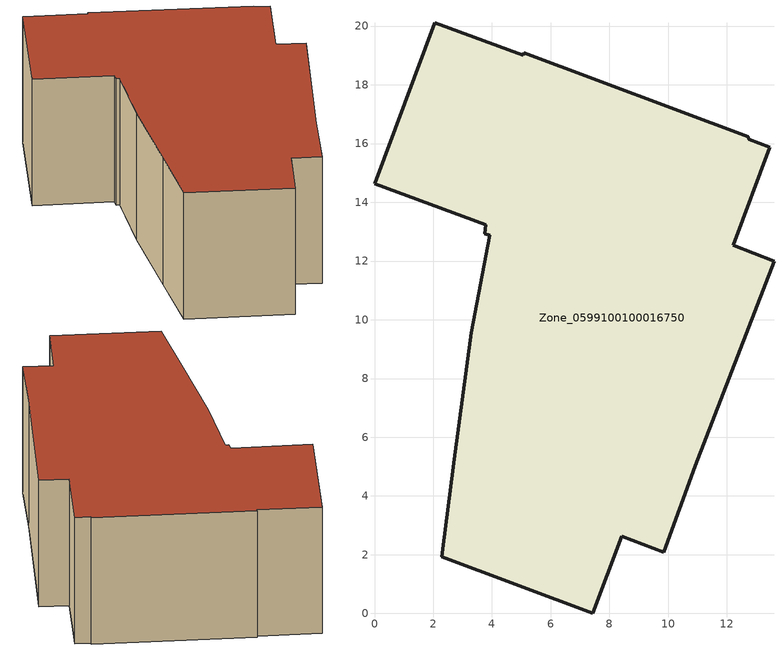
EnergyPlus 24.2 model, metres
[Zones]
Zone_0599100100016750
 floor ground (C_G): 3.75,12.94 3.79,13.24 0,14.62 2.05,20.12 5.07,19 5.08,19.09 12.73,16.23 12.74,16.15 13.46,15.88 12.21,12.53 13.6,12 10.92,5.04 9.85,2.08 8.42,2.62 7.44,0 2.29,1.93 2.72,5.25 3.3,9.56 3.92,12.88 z0
 wall outside (C_F): 3.3,9.56 2.72,5.25 2.29,1.93 7.44,0 8.42,2.62 9.85,2.08 10.92,5.04 13.6,12 12.21,12.53 13.46,15.88 12.74,16.15 12.73,16.23 5.08,19.09 5.07,19 2.05,20.12 0,14.62 3.79,13.24 3.75,12.94 3.92,12.88 3.3,9.56 z0:7.3
 roof outside (C_R): 3.79,13.24 3.75,12.94 3.92,12.88 3.3,9.56 2.72,5.25 2.29,1.93 7.44,0 8.42,2.62 9.85,2.08 10.92,5.04 13.6,12 12.21,12.53 13.46,15.88 12.74,16.15 12.73,16.23 5.08,19.09 5.07,19 2.05,20.12 0,14.62 z7.3
[BUILDING]
Pand.0599100100016750: North Axis=0; Terrain=City; Loads Convergence Tolerance Value=0.04; Temperature Convergence Tolerance Value=0.4; Solar Distribution=FullExterior; Maximum Number of Warmup Days=25; Minimum Number of Warmup Days=1
[Site:Location]
Rotterdam.The.Hague.AP_ZH_NLD Design_Conditions: Latitude=51.96; Longitude=4.45; Time Zone=1; Elevation=-4.5
[SITE:GROUNDTEMPERATURE:BUILDINGSURFACE]
18, 18, 18, 18, 18, 18, 18, 18, 18, 18, 18, 18
[MATERIAL] Thermal Absorptance=0.9; Solar Absorptance=0.7; Visible Absorptance=0.7
Name | Roughness | Thickness | Conductivity | Density | Specific Heat
G.D.2015-2018 | MediumSmooth | 0.15 | 0.0428571 | 540 | 1210
F.D.2015-2018 | Rough | 0.3 | 0.0666667 | 1920 | 840
R.D.2015-2018 | MediumRough | 0.2 | 0.0333333 | 1500 | 1000
[CONSTRUCTION]
C_G: G.D.2015-2018
C_F: F.D.2015-2018
C_R: R.D.2015-2018
[ZONE]
Zone_0599100100016750: Type=1; Multiplier=1; Ceiling Height=Autocalculate; Volume=Autocalculate; Floor Area=autocalculate; Part of Total Floor Area=Yes
[ZONEINFILTRATION:DESIGNFLOWRATE]
Infil_Zone_0599100100016750: Zone or ZoneList or Space or SpaceList=Zone_0599100100016750; Schedule=AlwaysOn; Design Flow Rate Calculation Method=Flow/Area; Flow Rate per Floor Area=0.0021; Constant Term Coefficient=1; Temperature Term Coefficient=0; Velocity Term Coefficient=0; Velocity Squared Term Coefficient=0
[HVACTEMPLATE:ZONE:IDEALLOADSAIRSYSTEM]
Zone_0599100100016750: Maximum Heating Supply Air Temperature=50; Minimum Cooling Supply Air Temperature=13; Maximum Heating Supply Air Humidity Ratio=0.0156; Minimum Cooling Supply Air Humidity Ratio=0.0077; Heating Limit=NoLimit; Cooling Limit=NoLimit; Dehumidification Control Type=ConstantSensibleHeatRatio; Cooling Sensible Heat Ratio=0.7; Dehumidification Setpoint=60; Humidification Control Type=None; Humidification Setpoint=30; Outdoor Air Method=None; Outdoor Air Flow Rate per Person=0.00944; Outdoor Air Flow Rate per Zone Floor Area=0; Outdoor Air Flow Rate per Zone=0; Demand Controlled Ventilation Type=None; Outdoor Air Economizer Type=NoEconomizer; Heat Recovery Type=None; Sensible Heat Recovery Effectiveness=0.7; Latent Heat Recovery Effectiveness=0.65
[ZONECONTROL:THERMOSTAT]
ThermostatControl_Zone_0599100100016750: Zone or ZoneList=Zone_0599100100016750; Control Type Schedule=DualSetpointControlType; Control 1=Thermostat_Zone_0599100100016750; Temperature Difference Between Cutout And Setpoint=0
[THERMOSTATSETPOINT:DUALSETPOINT]
Thermostat_Zone_0599100100016750: Heating Setpoint Temperature Schedule=HeatingSetpoint_Zone_0599100100016750; Cooling Setpoint Temperature Schedule=CoolingSetpoint_Zone_0599100100016750
[SCHEDULE:COMPACT]
HeatingSetpoint_Zone_0599100100016750: Through: 12/31, For: AllDays, Until: 24:00, 21
CoolingSetpoint_Zone_0599100100016750: Through: 12/31, For: AllDays, Until: 24:00, 24
DualSetpointControlType: Through: 12/31, For: AllDays, Until: 24:00, 4
AlwaysOn: Through: 12/31, For: AllDays, Until: 24:00, 1
